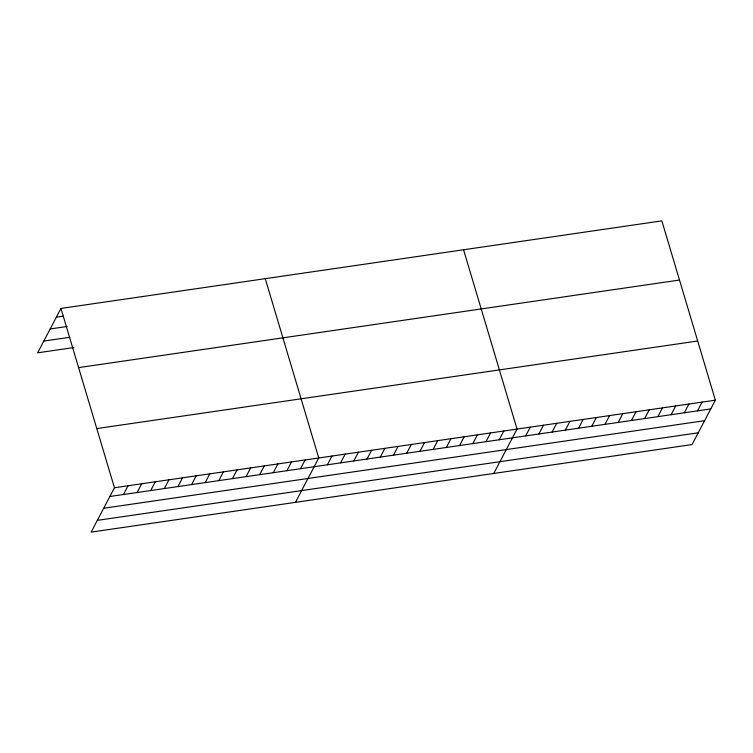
<?xml version="1.0" encoding="UTF-8"?>
<svg xmlns="http://www.w3.org/2000/svg" width="753" height="753" viewBox="0 0 753 753"><rect width="100%" height="100%" fill="white"/><g stroke="black" fill="none" stroke-linecap="round" stroke-linejoin="round"><path stroke-width="1.13" d="M60.946 308.438L114.447 487.746L91.151 532.126L692.054 444.562L715.35 400.182L661.849 220.874L60.946 308.438L37.65 352.818L73.973 347.528M123.473 494.514L128.066 485.76M137.093 492.537L141.686 483.774M150.713 490.551L155.306 481.788M164.333 488.565L168.926 479.812M177.953 486.579L182.546 477.826M191.573 484.593L196.166 475.84M205.192 482.607L209.795 473.853M218.812 480.621L223.415 471.867M232.432 478.635L237.035 469.881M246.052 476.658L250.655 467.895M259.672 474.672L264.275 465.909M273.292 472.686L277.895 463.933M286.912 470.7L291.515 461.947M300.541 468.714L305.134 459.961M295.458 502.355L318.754 457.975L265.254 278.666M327.376 464.808L331.969 456.045M340.601 462.879L345.194 454.125M353.816 460.949L358.409 452.195M367.04 459.019L371.634 450.266M380.256 457.099L384.849 448.346M393.48 455.17L398.073 446.416M406.695 453.24L411.289 444.486M419.92 451.32L424.513 442.566M433.135 449.39L437.728 440.637M446.36 447.461L450.953 438.707M459.575 445.541L464.168 436.787M472.799 443.611L477.393 434.858M486.014 441.682L490.608 432.928M499.239 439.761L503.832 431.008M493.752 473.458L517.047 429.078L463.556 249.77M525.679 435.902L530.272 427.149M538.894 433.982L543.487 425.229M552.118 432.053L556.712 423.299M565.334 430.123L569.927 421.369M578.558 428.203L583.151 419.449M591.773 426.273L596.367 417.52M604.998 424.344L609.591 415.59M618.213 422.424L622.806 413.67M631.438 420.494L636.031 411.74M644.653 418.564L649.246 409.811M657.877 416.644L662.471 407.881M671.092 414.715L675.686 405.961M684.317 412.785L688.91 404.032M697.532 410.865L702.125 402.102M56.353 317.201L63.158 316.204M50.178 328.948L67.205 326.473M43.825 341.062L69.925 337.259M78.604 367.615L679.507 280.05M96.789 428.579L697.692 341.005M114.447 487.746L715.35 400.182M109.853 496.5L710.757 408.935M103.679 508.256L704.582 420.692M97.316 520.37L698.219 432.806"/></g></svg>
